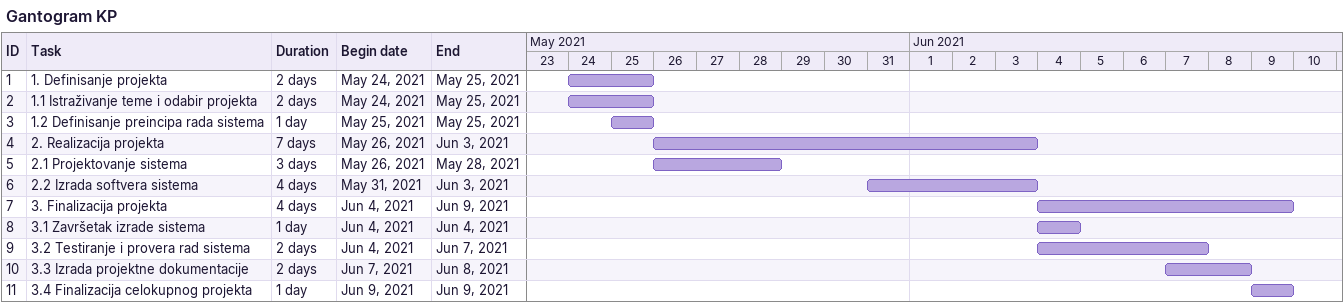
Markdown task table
Gantogram KP

| ID | Task | Duration | Start | Finish |
|---|---|---|---|---|
| 1 | 1. Definisanje projekta | 2d | 2021-05-24 | 2021-05-25 |
| 2 | 1.1 Istraživanje teme i odabir projekta | 2d | 2021-05-24 | 2021-05-25 |
| 3 | 1.2 Definisanje preincipa rada sistema | 1d | 2021-05-25 | 2021-05-25 |
| 4 | 2. Realizacija projekta | 7d | 2021-05-26 | 2021-06-03 |
| 5 | 2.1 Projektovanje sistema | 3d | 2021-05-26 | 2021-05-28 |
| 6 | 2.2 Izrada softvera sistema | 4d | 2021-05-31 | 2021-06-03 |
| 7 | 3. Finalizacija projekta | 4d | 2021-06-04 | 2021-06-09 |
| 8 | 3.1 Završetak izrade sistema | 1d | 2021-06-04 | 2021-06-04 |
| 9 | 3.2 Testiranje i provera rad sistema | 2d | 2021-06-04 | 2021-06-07 |
| 10 | 3.3 Izrada projektne dokumentacije | 2d | 2021-06-07 | 2021-06-08 |
| 11 | 3.4 Finalizacija celokupnog projekta | 1d | 2021-06-09 | 2021-06-09 |
